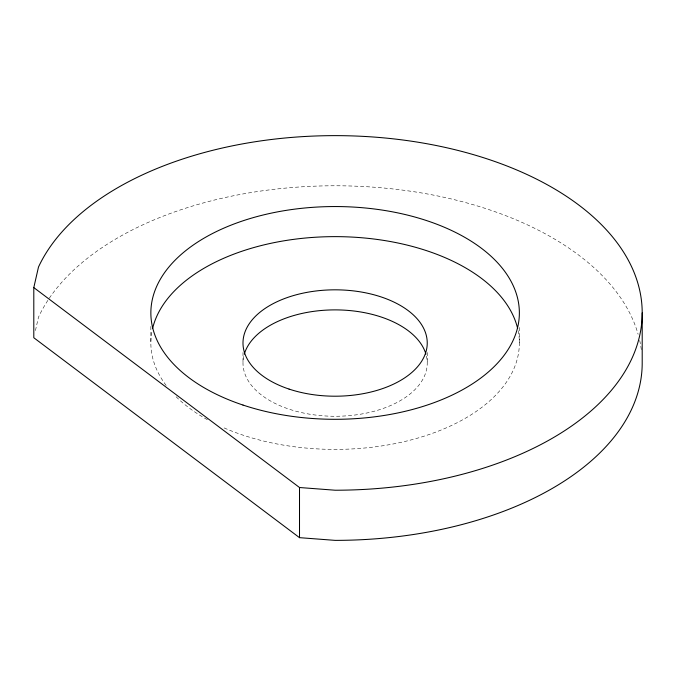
<?xml version="1.0" encoding="UTF-8"?>
<svg xmlns="http://www.w3.org/2000/svg" width="676" height="676" viewBox="0 0 676 676"><rect width="100%" height="100%" fill="white"/><g stroke="black" fill="none" stroke-linecap="round" stroke-linejoin="round"><path stroke-width="0.51" stroke-dasharray="3.38 2.54" d="M35.439 330.547L38.49 317.188A307.09 177.298 0 0 1 350.261 185.993A307.09 177.298 0 0 1 638.127 334.29M519.362 327.454L519.362 343.011M427.24 352.517L427.24 363.071M242.988 352.517L242.988 363.071M150.858 326.415L150.858 343.011M639.69 340.45A307.09 177.298 0 0 1 641.33 349.72M426.446 356.134A92.13 53.193 0 0 1 334.248 416.264A92.13 53.193 0 0 1 244.019 355.145M518.12 330.674A184.252 106.377 0 0 1 425.542 435.699A184.252 106.377 0 0 1 221.981 426.978M207.388 419.686A184.252 106.377 0 0 1 175.54 396.204M166.144 385.438A184.252 106.377 0 0 1 152.1 330.674"/><path stroke-width="1.01" d="M33.8 287.596L38.49 267.037A307.09 177.298 0 0 1 388.438 138.326A307.09 177.298 0 0 1 641.034 328.375A307.09 177.298 0 0 1 335.11 490.218L299.51 487.514L33.8 287.596L33.8 337.738L299.51 537.665L335.11 540.369A307.09 177.298 0 0 0 642.2 363.071L642.2 312.929M299.51 487.514L299.51 537.665M244.29 354.156A92.13 53.193 0 0 1 335.11 309.887A92.13 53.193 0 0 1 425.931 354.156M152.556 328.612A184.252 106.377 0 0 1 335.11 236.634A184.252 106.377 0 0 1 517.672 328.612M242.988 405.051A184.252 106.377 0 0 0 519.362 312.929A184.252 106.377 0 0 0 242.988 220.798A184.252 106.377 0 0 0 242.988 405.051M289.049 389.08A92.13 53.193 0 0 0 427.24 343.011A92.13 53.193 0 0 0 289.049 296.95A92.13 53.193 0 0 0 289.049 389.08"/></g></svg>
